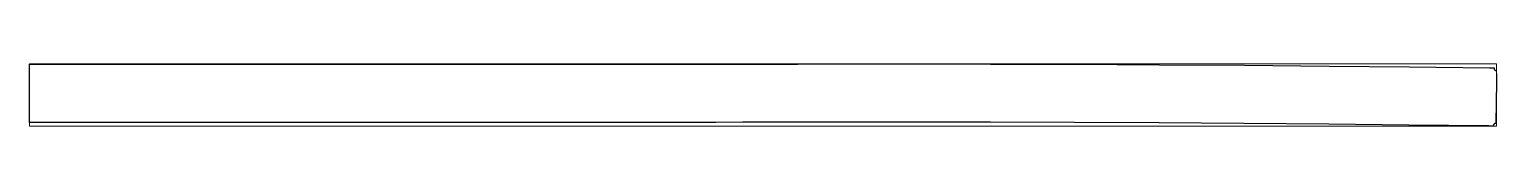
# Paper-space layout 'Layout1' of a CAD drawing. Header units: millimetres. Extents: x 0 to 257, y 92 to 103.
# The model-space entities are those that its viewports show. They can reach past a viewport. Long polylines and large blocks are cut down to what shows.
import ezdxf

# ---------------------------------------------------------------- set-up
doc = ezdxf.new("R2010")
doc.units = ezdxf.units.MM
doc.header["$LTSCALE"] = 10
doc.layers.add('MEMBERS', color=5, linetype='Continuous')

msp = doc.modelspace()

# ---------------------------------------------------------------- linework, layer by layer
at = {"layer": 'MEMBERS', "color": 3, "linetype": 'Continuous'}
for p, q in [((7113, 542), (7877, 543)), ((7877, 543), (8132, 543)), ((8132, 543), (8895, 542)), ((0, 0), (0, 540)), ((0, 540), (6350, 540)), ((6350, 540), (7113, 542)), ((8895, 542), (9674, 540)), ((9674, 540), (10459, 536)), ((10459, 536), (11244, 531)), ((11244, 531), (12030, 524)), ((12030, 524), (12771, 516)), ((12771, 516), (13513, 507)), ((13513, 507), (13554, 506)), ((13554, 506), (13554, 505)), ((13554, 505), (13554, 503)), ((13554, 503), (13554, 502)), ((13554, 502), (13554, 501)), ((13554, 501), (13555, 499)), ((13555, 499), (13555, 498)), ((13555, 498), (13556, 496)), ((13556, 496), (13556, 495)), ((13556, 495), (13557, 494)), ((13557, 494), (13558, 493)), ((13558, 493), (13559, 491)), ((13559, 491), (13559, 490)), ((13559, 490), (13560, 489)), ((13560, 489), (13561, 488)), ((13561, 488), (13563, 487)), ((13563, 487), (13564, 486)), ((13564, 486), (13565, 485)), ((13565, 485), (13566, 485)), ((13566, 485), (13567, 484)), ((13567, 484), (13569, 483)), ((13569, 483), (13570, 483)), ((13570, 483), (13571, 482)), ((13571, 482), (13573, 482)), ((13573, 482), (13574, 481)), ((13574, 481), (13576, 481)), ((13576, 481), (13577, 481)), ((13577, 481), (13579, 481)), ((13579, 481), (13577, 378)), ((13577, 378), (13572, -9)), ((6352, 0), (0, 0)), ((6604, 1), (6352, 0)), ((7367, 3), (6604, 1)), ((8131, 3), (7367, 3)), ((8894, 2), (8131, 3)), ((9671, 0), (8894, 2)), ((10456, -4), (9671, 0)), ((11240, -9), (10456, -4)), ((12024, -16), (11240, -9)), ((12765, -24), (12024, -16)), ((13506, -33), (12765, -24)), ((13547, -34), (13506, -33)), ((13548, -26), (13547, -27)), ((13547, -27), (13547, -28)), ((13547, -28), (13547, -29)), ((13547, -29), (13547, -31)), ((13547, -31), (13547, -32)), ((13547, -32), (13547, -33)), ((13547, -33), (13547, -34)), ((13549, -23), (13548, -24)), ((13548, -24), (13548, -25)), ((13548, -25), (13548, -26)), ((13550, -22), (13549, -23)), ((13551, -20), (13550, -21)), ((13550, -21), (13550, -22)), ((13552, -18), (13551, -20)), ((13553, -17), (13552, -18)), ((13554, -16), (13553, -17)), ((13555, -15), (13554, -16)), ((13556, -14), (13555, -15)), ((13558, -13), (13556, -14)), ((13559, -12), (13558, -13)), ((13560, -12), (13559, -12)), ((13562, -11), (13560, -12)), ((13563, -11), (13562, -11)), ((13564, -10), (13563, -11)), ((13566, -10), (13564, -10)), ((13567, -9), (13566, -10)), ((13569, -9), (13567, -9)), ((13570, -9), (13569, -9)), ((13572, -9), (13570, -9))]:
    msp.add_line(p, q, dxfattribs=at)

psp = doc.layouts.get("Layout1")

# ---------------------------------------------------------------- viewports
at = {"layer": '0'}
psp.add_viewport(center=(128.5, 97.5), size=(257, 10.92321), view_center_point=(6789.25, 254.83), view_height=577.12418, dxfattribs=at)

doc.saveas('drawing.dxf')
